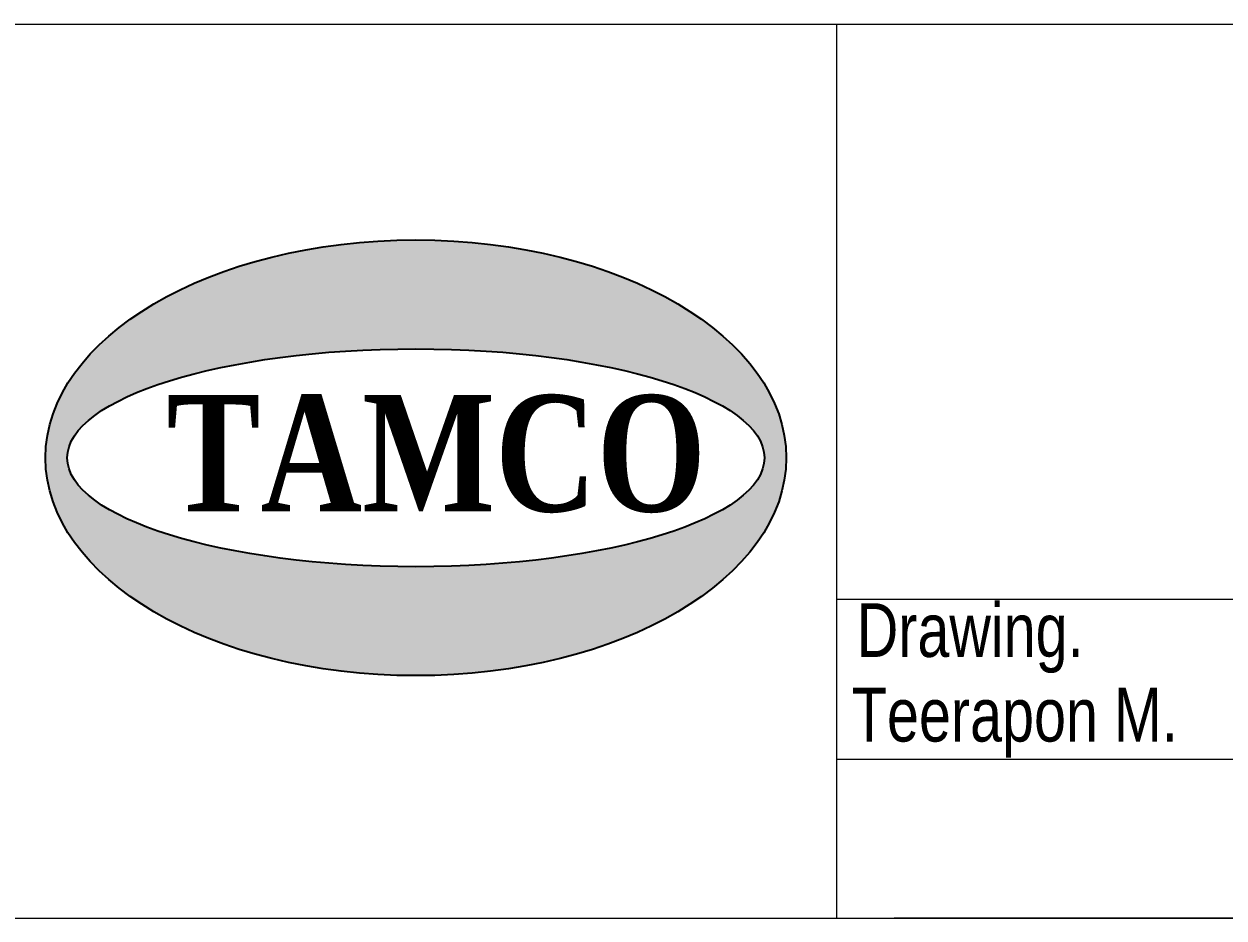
# Model space of a CAD drawing. Header units: millimetres. Extents: x 2362 to 5601, y 1237 to 3538.
# Drawn here: x 3966.3 to 4349.2, y 1300.3 to 1585.6 of the extents above; entities that cross this region are included whole.
import ezdxf

# ---------------------------------------------------------------- set-up
doc = ezdxf.new("R2010")
doc.units = ezdxf.units.MM
doc.layers.add('FRAME070', color=5, linetype='Continuous')
doc.styles.add('TAMCO', font='cordia.shx', dxfattribs={"width": 0.8, "height": 25})
doc.styles.add('warm', font='cordia.shx', dxfattribs={"width": 0.8, "height": 12})

msp = doc.modelspace()

# ---------------------------------------------------------------- hatches: boundary and pattern name
at = {"layer": 'FRAME070'}
h = msp.add_hatch(color=172, dxfattribs=at)
edge = h.paths.add_edge_path()
edge.add_ellipse((4091.35, 1447.15), major_axis=(-118.15, 0), ratio=0.588235, start_angle=0, end_angle=360)
edge = h.paths.add_edge_path(flags=16)
edge.add_ellipse((4091.35, 1447.15), major_axis=(-111.2, 0), ratio=0.3125, start_angle=0, end_angle=360)
h = msp.add_hatch(color=172, dxfattribs=at)
edge = h.paths.add_edge_path()
edge.add_ellipse((4091.35, 1447.15), major_axis=(-118.15, 0), ratio=0.588235, start_angle=0, end_angle=360)
edge = h.paths.add_edge_path(flags=16)
edge.add_ellipse((4091.35, 1447.15), major_axis=(-111.2, 0), ratio=0.3125, start_angle=0, end_angle=360)

# ---------------------------------------------------------------- linework, layer by layer
at = {"color": 5, "lineweight": 9}
for q in [(4131.48, 1300.32), (4225.64, 1300.32), (4131.48, 1300.32), (4225.64, 1300.32)]:
    msp.add_line((2950.7, 1300.32), q, dxfattribs=at)
at = {"layer": 'FRAME070', "lineweight": 9}
for p, q in [((2402.57, 1585.56), (5553.94, 1585.56)), ((2402.57, 1585.56), (5553.94, 1585.56)), ((4225.64, 1402.1), (5553.94, 1402.1)), ((4225.64, 1402.1), (5553.94, 1402.1)), ((4225.64, 1351.05), (4771.21, 1351.05)), ((4225.64, 1351.05), (4771.21, 1351.05)), ((2402.57, 1300.32), (5553.94, 1300.32)), ((2402.57, 1300.32), (5553.94, 1300.32)), ((4101.49, 1300.32), (5175.37, 1300.32)), ((4101.49, 1300.32), (5175.37, 1300.32)), ((4105.24, 1300.32), (5175.37, 1300.32)), ((4105.24, 1300.32), (5175.37, 1300.32)), ((4195.65, 1300.32), (5535.63, 1300.32)), ((4195.65, 1300.32), (5535.63, 1300.32)), ((4199.4, 1300.32), (5535.63, 1300.32)), ((4199.4, 1300.32), (5535.63, 1300.32)), ((4583, 1300.32), (4243.93, 1300.32)), ((4583, 1300.32), (4243.93, 1300.32))]:
    msp.add_line(p, q, dxfattribs=at)
at = {"layer": 'FRAME070', "color": 172, "lineweight": 9}
msp.add_line((4225.64, 1300.32), (4225.64, 1585.56), dxfattribs=at)
msp.add_line((4225.64, 1300.32), (4225.64, 1585.56), dxfattribs=at)
msp.add_line((4225.64, 1300.32), (4225.64, 1585.56), dxfattribs=at)
msp.add_line((4225.64, 1300.32), (4225.64, 1585.56), dxfattribs=at)
at = {"layer": 'FRAME070'}
for major_axis, ratio in [((-118.15, 0), 0.588235), ((-118.15, 0), 0.588235), ((-111.2, 0), 0.3125), ((-111.2, 0), 0.3125)]:
    msp.add_ellipse((4091.35, 1447.15), major_axis=major_axis, ratio=ratio, dxfattribs=at)

# ---------------------------------------------------------------- texts
at = {"color": 3, "insert": (4011.84, 1467.19), "char_height": 37.1589, "width": 41.1445, "attachment_point": 1, "style": 'warm'}
msp.add_mtext('{\\fTimes New Roman|b1|i0|c0|p18;\\C5;TAMCO}', dxfattribs=at)
msp.add_mtext('{\\fTimes New Roman|b1|i0|c0|p18;\\C5;TAMCO}', dxfattribs=at)
at = {"layer": 'FRAME070', "color": 0, "lineweight": 15, "style": 'TAMCO', "width": 0.8}
for s, height, p in [('Drawing.', 17.143, (4232.01, 1383.62)), ('Drawing.', 17.143, (4232.01, 1383.62)), ('Teerapon M.', 17.1434, (4230.45, 1356.63))]:
    msp.add_text(s, height=height, dxfattribs=at).set_placement(p)

doc.saveas('drawing.dxf')
